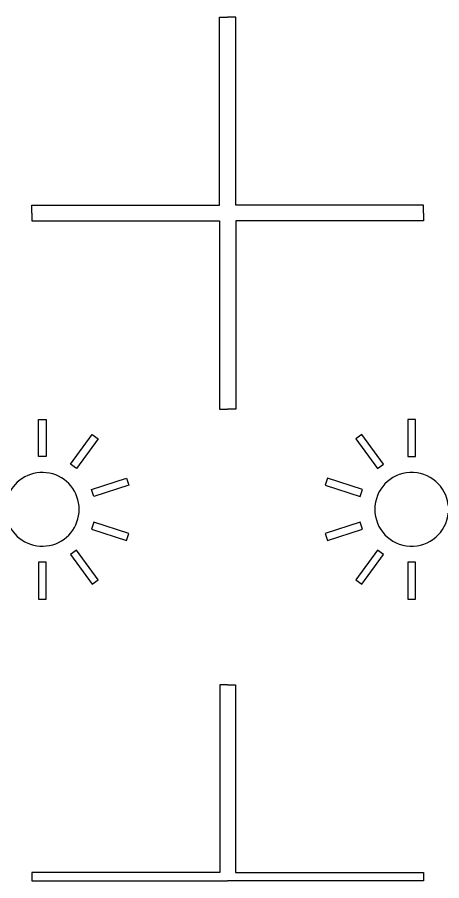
# Model space of a CAD drawing. Header units: millimetres. Extents: x 2102 to 86502, y 1818 to 64568.
# Drawn here: x 33164 to 41800, y 1818 to 19384 of the extents above; entities that cross this region are included whole.
import ezdxf

# ---------------------------------------------------------------- set-up
doc = ezdxf.new("R2010")
doc.units = ezdxf.units.MM
doc.layers.add('Layer-2', color=3, linetype='Continuous')

msp = doc.modelspace()

# ---------------------------------------------------------------- linework, layer by layer
at = {"layer": 'Layer-2'}
for p, q in [((37276, 15559), (37276, 19384)), ((37276, 19384), (37444, 19384)), ((37612, 19384), (37444, 19384)), ((37612, 15559), (37612, 19384)), ((33459, 15399), (33459, 15559)), ((33459, 15559), (37276, 15559)), ((41429, 15559), (37612, 15559)), ((41429, 15399), (41429, 15559)), ((33459, 15399), (33459, 15240)), ((41429, 15399), (41429, 15240)), ((33459, 15240), (37276, 15240)), ((37276, 15240), (37276, 11414)), ((41429, 15240), (37612, 15240)), ((37612, 15240), (37612, 11414)), ((37276, 11414), (37444, 11414)), ((37612, 11414), (37444, 11414)), ((33599, 10452), (33599, 11202)), ((33599, 11202), (33749, 11202)), ((33749, 11202), (33749, 10452)), ((41263, 11202), (41113, 11202)), ((41113, 11202), (41113, 10452)), ((41263, 10452), (41263, 11202)), ((34246, 10290), (34687, 10897)), ((34687, 10897), (34809, 10809)), ((40174, 10897), (40053, 10809)), ((40615, 10290), (40174, 10897)), ((34809, 10809), (34368, 10202)), ((40053, 10809), (40494, 10202)), ((33749, 10452), (33599, 10452)), ((41113, 10452), (41263, 10452)), ((34368, 10202), (34246, 10290)), ((40494, 10202), (40615, 10290)), ((34675, 9778), (35389, 10010)), ((35435, 9868), (34722, 9636)), ((35389, 10010), (35435, 9868)), ((39473, 10010), (39427, 9868)), ((39427, 9868), (40140, 9636)), ((40186, 9778), (39473, 10010)), ((34722, 9636), (34675, 9778)), ((40140, 9636), (40186, 9778)), ((34722, 9112), (34675, 8970)), ((34675, 8970), (35389, 8738)), ((35435, 8881), (34722, 9112)), ((40140, 9112), (39427, 8881)), ((39473, 8738), (40186, 8970)), ((40186, 8970), (40140, 9112)), ((35389, 8738), (35435, 8881)), ((39427, 8881), (39473, 8738)), ((34368, 8546), (34246, 8458)), ((34246, 8458), (34687, 7851)), ((34809, 7940), (34368, 8546)), ((40494, 8546), (40053, 7940)), ((40174, 7851), (40615, 8458)), ((40615, 8458), (40494, 8546)), ((33749, 8296), (33599, 8296)), ((33599, 8296), (33599, 7546)), ((33749, 7546), (33749, 8296)), ((41263, 8296), (41113, 8296)), ((41113, 8296), (41113, 7546)), ((41263, 7546), (41263, 8296)), ((34687, 7851), (34809, 7940)), ((40053, 7940), (40174, 7851)), ((33599, 7546), (33749, 7546)), ((41113, 7546), (41263, 7546)), ((37444, 5804), (37285, 5804)), ((37285, 5804), (37285, 1986)), ((37444, 5804), (37603, 5804)), ((37603, 5804), (37603, 1986)), ((37285, 1986), (33459, 1986)), ((33459, 1986), (33459, 1818)), ((37603, 1986), (41429, 1986)), ((41429, 1986), (41429, 1818)), ((33459, 1818), (37444, 1818)), ((41429, 1818), (37444, 1818))]:
    msp.add_line(p, q, dxfattribs=at)
for centre, start, end in [((33674, 9374), 202.4872, 157.5099), ((41188, 9374), 5.7392, 354.2608)]:
    msp.add_arc(centre, 750, start, end, dxfattribs=at)

doc.saveas('drawing.dxf')
